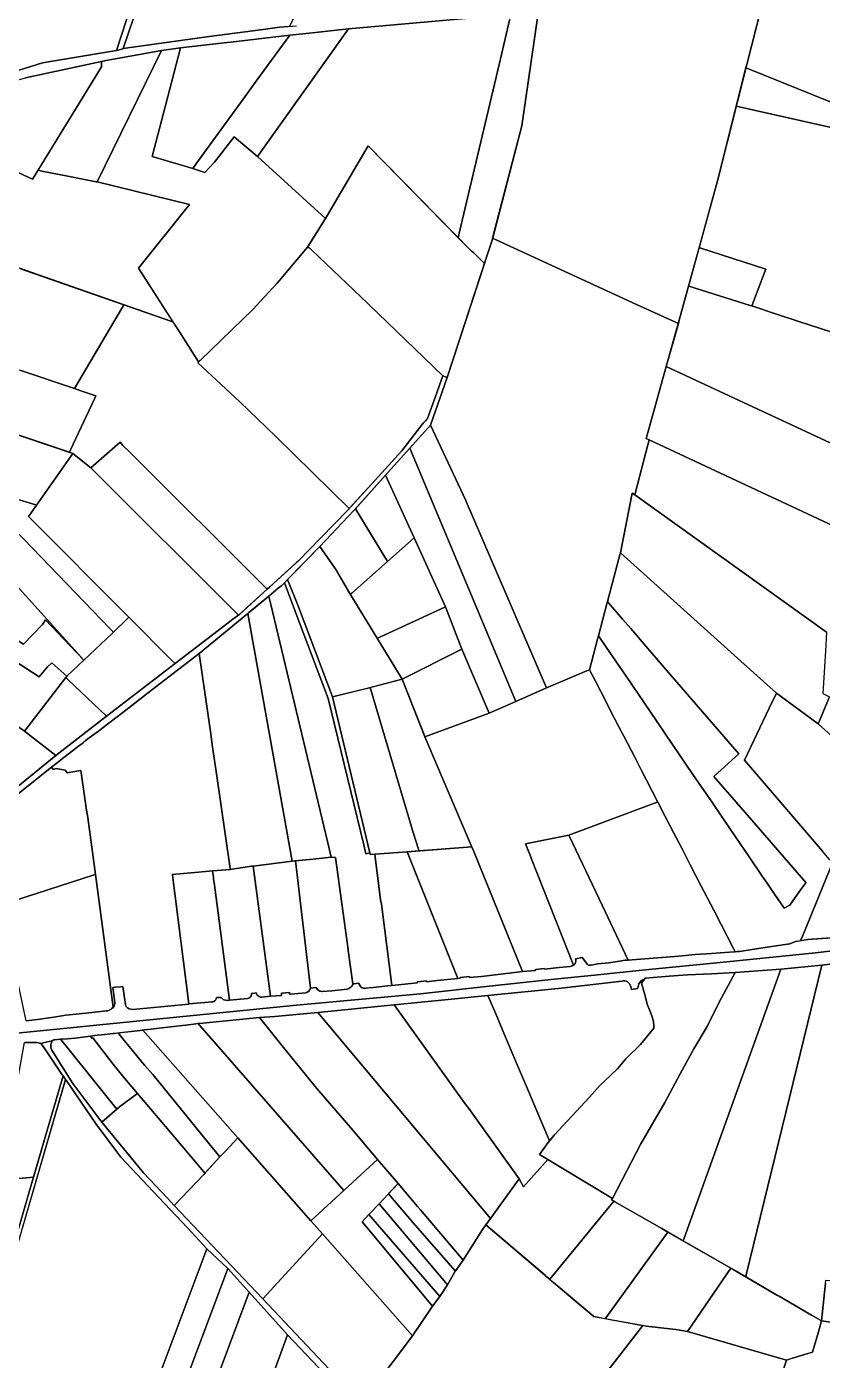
# Model space of a CAD drawing. Header units: metres. Extents: x 3 to 1005126, y 39 to 4383651.
# Drawn here: x 493134 to 493669, y 4370549 to 4371446 of the extents above; entities that cross this region are included whole.
import ezdxf

# ---------------------------------------------------------------- set-up
doc = ezdxf.new("R2010")
doc.units = ezdxf.units.M
doc.header["$MEASUREMENT"] = 0
doc.layers.add('TM_Llucmajor', color=7, linetype='Continuous')

msp = doc.modelspace()

# ---------------------------------------------------------------- linework, layer by layer
at = {"layer": 'TM_Llucmajor', "linetype": 'Continuous', "flags": 128}
for points in [[(493119.1, 4371662.55), (493189.8, 4371675.64), (493189.83, 4371676.13), (493194.3, 4371740.94), (493228.81, 4371748.1), (493236.08, 4371749.6), (493239.06, 4371748.91), (493291.52, 4371728.38), (493272.91, 4371671.76), (493204.85, 4371460.66), (493194.86, 4371429.61), (493145.1, 4371421.39), (493125.85, 4371415.22)], [(493224.67, 4371506.19), (493199.35, 4371430.9), (493199.24, 4371430.88), (493194.86, 4371429.61), (493204.85, 4371460.66)], [(493459.59, 4371453.77), (493350.56, 4371444.15), (493328.55, 4371441.77), (493319.94, 4371440.84), (493311.1, 4371439.88), (493275.4, 4371435.79), (493265.01, 4371434.61), (493237.83, 4371431.5), (493225.02, 4371429.67), (493192.73, 4371423.78), (493187.61, 4371422.84), (493184.72, 4371422.34), (493133.65, 4371411.25)], [(493125.85, 4371415.22), (493145.1, 4371421.39), (493194.86, 4371429.61), (493199.24, 4371430.88), (493199.35, 4371430.9), (493257.04, 4371439.09), (493293.2, 4371443.85), (493304.34, 4371445.32), (493315.65, 4371446.24)], [(493130.23, 4371283.02), (493199.69, 4371258.74), (493198.12, 4371256.1), (493166.5, 4371202.44), (493130.45, 4371214.63)], [(493677.51, 4371164.37), (493563.99, 4371217.37), (493572.79, 4371248.37), (493579.05, 4371271.35), (493579.33, 4371271.28), (493620.34, 4371258.36), (493621.61, 4371257.96), (493637.37, 4371252.75), (493653.07, 4371247.56), (493653.22, 4371247.51), (493681.46, 4371238.35)], [(493118.86, 4370927.23), (493153.97, 4370955.8), (493187.97, 4370982.28), (493234.5, 4371017.92), (493269.74, 4371044.92), (493272.94, 4371047.49), (493277.52, 4371050.85), (493282.16, 4371055.06), (493282.16, 4371055.06), (493295.99, 4371067.57), (493297.84, 4371069.25), (493316.94, 4371086.58), (493331.7, 4371101.8), (493350.33, 4371120.89), (493368.5, 4371140.95), (493386.43, 4371160.52), (493400.81, 4371179.19), (493403.3, 4371181.93), (493403.71, 4371182.38), (493409.9, 4371199.62), (493413.4, 4371209.16), (493414.04, 4371210.91), (493416.84, 4371209.9), (493405.63, 4371177.83), (493391.81, 4371162.41), (493377.27, 4371146.26), (493354.23, 4371120.42), (493331.4, 4371096.35), (493305.74, 4371070.17), (493303.39, 4371068.31), (493297.09, 4371062.93), (493283.73, 4371051.95), (493283.04, 4371051.38), (493250.31, 4371024.42), (493218.36, 4370999.75), (493198.93, 4370984.74), (493184.9, 4370973.9), (493182.77, 4370972.26), (493176.4, 4370967.65), (493173.74, 4370965.59), (493172.54, 4370964.67), (493171.38, 4370963.78), (493169.35, 4370962.21), (493169.23, 4370962.11), (493168.63, 4370961.65), (493166.44, 4370959.96), (493166.06, 4370959.89), (493166.08, 4370959.7), (493159.42, 4370954.56), (493155.08, 4370951.16), (493151.11, 4370947.92), (493092.92, 4370901.58)], [(493671.79, 4371038.72), (493542.94, 4371130.96), (493543.17, 4371131.85), (493551.7, 4371164.73), (493552.54, 4371167.94), (493676.24, 4371110.18)], [(493675.68, 4370883.6), (493655.76, 4370834.96), (493654.7, 4370832.37), (493654.29, 4370831.36), (493650.91, 4370830.85), (493647.1, 4370829.32), (493634.82, 4370827.5), (493613.33, 4370824.2), (493611.68, 4370824.07), (493610.24, 4370823.95), (493609.24, 4370826.1), (493600.85, 4370842.34), (493595.94, 4370851.84), (493587.32, 4370868.53), (493580.16, 4370882.38), (493574.87, 4370892.63), (493572.94, 4370896.37), (493568.97, 4370904.05), (493563.42, 4370914.79), (493558.36, 4370924.58), (493546.92, 4370946.72), (493543.07, 4370954.17), (493535.51, 4370968.8), (493532.31, 4370975), (493526.48, 4370986.28), (493523.85, 4370991.37), (493516.42, 4371005.74), (493512.42, 4371013.49), (493517.89, 4371034.07), (493518.48, 4371036.27), (493523.7, 4371028.62), (493537.02, 4371009.08), (493553.21, 4370985.34), (493568.26, 4370963.27), (493581.98, 4370943.15), (493594.61, 4370924.62), (493601.19, 4370914.98), (493606.83, 4370906.7), (493620.24, 4370887.04), (493628.59, 4370874.8), (493631.91, 4370869.93), (493636.82, 4370862.73), (493642.9, 4370853.81), (493643.31, 4370853.21), (493643.31, 4370853.21), (493647.15, 4370855.15), (493653.89, 4370864.79), (493657.71, 4370870.25), (493657.83, 4370870.43), (493646.07, 4370884.01), (493621.47, 4370912.41), (493596.06, 4370941.76), (493612.79, 4370956.92), (493566.85, 4371010), (493553.11, 4371026.24), (493540.22, 4371041.15), (493534.76, 4371047.47), (493530.78, 4371052.06), (493526.69, 4371056.79), (493524.58, 4371059.24), (493533.2, 4371091.7), (493533.32, 4371092.15), (493558.04, 4371069.89), (493614.24, 4371019.27), (493638.1, 4370997.78), (493633.27, 4370987.62), (493616.67, 4370952.73), (493668.93, 4370891.51)], [(493092.92, 4370901.58), (493151.11, 4370947.92), (493152.28, 4370946.49), (493154.15, 4370947.14), (493160.18, 4370946.01), (493161.58, 4370944.2), (493170.69, 4370945.74), (493170.85, 4370945.77), (493174.63, 4370919.05), (493175.43, 4370914.21), (493180.55, 4370875.84), (493180.3, 4370875.76), (493179.76, 4370875.59), (493117.56, 4370855.5)], [(493134.11, 4370777.52), (493143.4, 4370778.7), (493147.7, 4370779.33), (493152.72, 4370780.07), (493158.01, 4370780.84), (493160.73, 4370781.29), (493174.1, 4370782.58), (493188.1, 4370784.14), (493188.94, 4370784.26), (493189.91, 4370784.59), (493190.81, 4370785.1), (493191.17, 4370785.39), (493191.59, 4370785.78), (493192.36, 4370786.71), (493192.42, 4370786.81), (493192.43, 4370786.79), (493192.52, 4370786.08), (493193.28, 4370787.45), (493193.71, 4370789.16), (493193.61, 4370789.92), (493192.34, 4370800.02), (493193.96, 4370800.24), (493197.43, 4370800.44), (493199.05, 4370800.54), (493200.74, 4370788.6), (493200.79, 4370788.23), (493200.89, 4370788.03), (493201.29, 4370787.18), (493201.34, 4370787.08), (493201.36, 4370787.06), (493201.43, 4370786.99), (493202.14, 4370786.19), (493203.2, 4370785.53), (493205.81, 4370785.24), (493243.43, 4370788.7), (493243.39, 4370789), (493246.1, 4370789.17), (493254, 4370789.83), (493258.76, 4370790.22), (493259.52, 4370790.27), (493259.62, 4370790.29), (493260.25, 4370790.52), (493260.88, 4370790.95), (493261.38, 4370791.52), (493261.72, 4370792.21), (493261.86, 4370792.96), (493261.86, 4370793.2), (493262.25, 4370793.19), (493264.96, 4370793.27), (493265.2, 4370792.97), (493265.64, 4370792.48), (493266.38, 4370791.88), (493266.39, 4370791.8), (493266.83, 4370791.64), (493268.11, 4370791.35), (493269.38, 4370791.24), (493269.41, 4370791.24), (493269.43, 4370791.24), (493270.74, 4370791.37), (493283.02, 4370792.57), (493283.63, 4370792.76), (493284.3, 4370793.18), (493284.83, 4370793.74), (493285.21, 4370794.43), (493285.4, 4370795.19), (493285.41, 4370795.75), (493285.39, 4370795.97), (493287.4, 4370796.18), (493288.52, 4370796.3), (493288.8, 4370795.61), (493289.29, 4370794.87), (493289.94, 4370794.25), (493290.71, 4370793.8), (493291.55, 4370793.53), (493292.1, 4370793.46), (493298.27, 4370794.06), (493305.71, 4370794.64), (493305.68, 4370795.08), (493305.6, 4370796.07), (493310.9, 4370796.48), (493310.96, 4370795.75), (493311.23, 4370795.38), (493311.57, 4370795.42), (493321.89, 4370796.42), (493322.62, 4370796.59), (493323.49, 4370797.13), (493323.99, 4370797.55), (493324.33, 4370798.04), (493324.71, 4370798.44), (493324.96, 4370799.09), (493325.14, 4370799.56), (493328.84, 4370800.03), (493329.26, 4370799.22), (493329.86, 4370798.48), (493330.6, 4370797.88), (493331.46, 4370797.45), (493331.71, 4370797.37), (493332.38, 4370797.21), (493332.97, 4370797.18), (493339.42, 4370797.77), (493349.69, 4370798.71), (493350.51, 4370798.98), (493351.06, 4370799.32), (493351.15, 4370799.38), (493352.07, 4370800.06), (493352.85, 4370800.89), (493353.3, 4370801.54), (493353.48, 4370801.85), (493353.59, 4370802.28), (493354.52, 4370802.41), (493357.32, 4370802.91), (493358.79, 4370800.43), (493359.07, 4370800.19), (493359.8, 4370799.73), (493360.62, 4370799.45), (493361.22, 4370799.37), (493361.49, 4370799.36), (493362.34, 4370799.48), (493364.06, 4370799.65), (493367.09, 4370799.96), (493377.14, 4370800.97), (493384.29, 4370801.69), (493396.75, 4370803.04), (493396.97, 4370803.69), (493403, 4370804.33), (493403.06, 4370803.77), (493410.08, 4370804.52), (493424.05, 4370806), (493425.65, 4370806.13), (493425.6, 4370806.74), (493431.92, 4370807.28), (493431.97, 4370806.73), (493439.87, 4370807.4), (493460.29, 4370809.87), (493467.39, 4370810.61), (493476.09, 4370811.35), (493476.43, 4370812.11), (493482.34, 4370812.75), (493482.38, 4370812.35), (493492.13, 4370813.4), (493497.11, 4370813.8), (493499.43, 4370814.05), (493500.12, 4370814.21), (493500.65, 4370814.38), (493501.02, 4370814.55), (493501.34, 4370814.69), (493501.57, 4370814.8), (493501.77, 4370814.89), (493502.41, 4370815.33), (493502.87, 4370815.9), (493502.93, 4370816.01), (493503.15, 4370816.57), (493503.18, 4370816.66), (493503.33, 4370817.54), (493503.29, 4370818.44), (493503.04, 4370819.3), (493507.46, 4370820.14), (493510.41, 4370816.29), (493510.85, 4370815.7), (493511.43, 4370815.25), (493512.12, 4370814.97), (493512.85, 4370814.89), (493513, 4370814.9), (493513.59, 4370815.01), (493517.77, 4370815.79), (493525.49, 4370816.55), (493532.67, 4370817.63), (493536.4, 4370818.19), (493538.49, 4370818.19), (493546.79, 4370818.88), (493572.43, 4370821), (493583.52, 4370822.06), (493594.41, 4370822.73), (493606.62, 4370823.67), (493610.24, 4370823.95), (493613.33, 4370824.2), (493634.82, 4370827.5), (493647.1, 4370829.32), (493650.91, 4370830.85), (493659.22, 4370832.1), (493711.04, 4370835.86)], [(493688.58, 4370826.15), (493664.29, 4370823.22), (493604.68, 4370817.11), (493547.84, 4370811.59), (493513.68, 4370807.94), (493486.7, 4370805.24), (493443.07, 4370800.51), (493399.02, 4370795.65), (493364.68, 4370792.53), (493315.78, 4370788.08), (493031.36, 4370759.66)], [(493031.36, 4370759.66), (493315.78, 4370788.08), (493399.02, 4370795.65), (493443.07, 4370800.51), (493486.7, 4370805.24), (493513.68, 4370807.94), (493547.84, 4370811.59), (493604.68, 4370817.11), (493664.29, 4370823.22), (493688.58, 4370826.15)], [(493695.55, 4370818.25), (493668.59, 4370814.92), (493641.07, 4370812.16), (493610.37, 4370809.93), (493594.49, 4370809.21), (493578.41, 4370808.49), (493566.12, 4370807.49), (493549.99, 4370806.17), (493549.43, 4370805.45), (493548.83, 4370805.28), (493547.87, 4370804.79), (493547.01, 4370804.14), (493546.29, 4370803.34), (493546.23, 4370803.25), (493545.73, 4370802.42), (493545.35, 4370801.41), (493545.17, 4370800.35), (493544.78, 4370799.3), (493540.73, 4370798.68), (493540.51, 4370799.78), (493540.09, 4370800.96), (493539.48, 4370802.07), (493539.29, 4370802.34), (493538.7, 4370803.06), (493537.96, 4370803.66), (493537.11, 4370804.09), (493536.19, 4370804.33), (493535.63, 4370804.39), (493535.24, 4370804.38), (493534.3, 4370804.23), (493493.59, 4370799.46), (493444.13, 4370794.55), (493417.49, 4370791.92), (493381.26, 4370788.34), (493329.93, 4370783.01), (493301.04, 4370780.54), (493290.76, 4370779.66), (493252.69, 4370776.02), (493250.35, 4370775.81), (493249.67, 4370775.73), (493244.89, 4370775.13), (493223.47, 4370772.48), (493218.03, 4370771.88), (493213.43, 4370771.37), (493210.59, 4370771.05), (493204.71, 4370770.38), (493204.51, 4370770.37), (493193.09, 4370769.05), (493192.5, 4370768.98), (493184.66, 4370768.13), (493181.81, 4370767.87), (493177.27, 4370767.29), (493166.95, 4370765.97), (493161.91, 4370765.53), (493157.17, 4370765.18), (493155.21, 4370765.07), (493153.24, 4370764.79), (493152.75, 4370764.73), (493152.14, 4370764.47), (493151.63, 4370764.04), (493143.49, 4370762.34), (493143.02, 4370762.54), (493142.32, 4370762.78), (493141.09, 4370763.02), (493139.84, 4370763.07), (493139.6, 4370763.05), (493133.25, 4370762.88)], [(493671.13, 4370601.28), (493668.43, 4370575.86), (493661.73, 4370579.78), (493639.85, 4370592.37), (493638.85, 4370593.03), (493617.41, 4370605.53), (493617.67, 4370606.77), (493668.59, 4370814.92), (493695.55, 4370818.25)], [(493355.1, 4370518.46), (493309.55, 4370566.56), (493283.87, 4370595.2), (493269.47, 4370610.99), (493255.5, 4370624.35), (493250.51, 4370629.74), (493242.32, 4370638.57), (493215.77, 4370666.6), (493197.72, 4370685.86), (493194.4, 4370690.28), (493181.06, 4370707.99), (493160.93, 4370737.57), (493160.54, 4370738.14), (493158.85, 4370740.61), (493158.38, 4370741.31), (493146.52, 4370758.66), (493144.33, 4370761.87), (493143.49, 4370762.34), (493151.63, 4370764.04), (493151.63, 4370764.04), (493151.27, 4370763.49), (493151.27, 4370763.48), (493150.88, 4370762.39), (493150.69, 4370761.24), (493150.7, 4370760.08), (493150.91, 4370758.94), (493151.31, 4370757.84), (493165.35, 4370735.44), (493184.96, 4370709.4), (493207.76, 4370681.66), (493212.98, 4370675.32), (493229, 4370658.27), (493233.48, 4370653.5), (493293.07, 4370590.72), (493359.61, 4370520.01)], [(493367.61, 4370531.33), (493393.61, 4370565.74), (493406.98, 4370585.86), (493412.01, 4370592.29), (493417.04, 4370600.1), (493422.07, 4370608.77), (493427.63, 4370616.58), (493440.69, 4370637.28), (493442.93, 4370640.39), (493483.86, 4370605.57), (493488.37, 4370601.73), (493505.91, 4370586.76), (493505.91, 4370586.76), (493515.33, 4370578.73), (493548.11, 4370572.8), (493548.27, 4370572.77), (493480.93, 4370485.79)], [(493642.3, 4370542), (493644.72, 4370549.53), (493645.47, 4370549.74), (493647.21, 4370550.27), (493648.89, 4370550.79), (493653.23, 4370552.12), (493659.13, 4370553.92), (493662.32, 4370554.9), (493666.38, 4370568.45), (493668.43, 4370575.86), (493717.36, 4370568.8), (493733.36, 4370567.23), (493743.74, 4370566.2), (493750.24, 4370565.56), (493748.51, 4370543.18)]]:
    msp.add_lwpolyline(points, dxfattribs=at)
for points in [[(493340.36, 4371505.15), (493310.99, 4371445.86), (493310.95, 4371445.86), (493307.42, 4371445.57), (493304.34, 4371445.32), (493293.2, 4371443.85), (493257.04, 4371439.09), (493199.35, 4371430.9), (493224.67, 4371506.19), (493265.53, 4371505.61), (493335.55, 4371505.18), (493340.36, 4371505.15)], [(493572.17, 4371246.2), (493544.13, 4371259.05), (493450.16, 4371302.13), (493447.43, 4371303.44), (493466.95, 4371379.08), (493477.98, 4371454.84), (493515.9, 4371459.27), (493557.64, 4371464.73), (493561.04, 4371465.17), (493586.21, 4371470.21), (493588.26, 4371470.9), (493593.73, 4371472.87), (493594.87, 4371473.12), (493595.11, 4371473.2), (493628.96, 4371483.83), (493635.04, 4371486.65), (493618.19, 4371420.25), (493598.37, 4371342.17), (493572.79, 4371248.37), (493572.17, 4371246.2)], [(493638, 4371488.03), (493641.99, 4371490.17), (493696.5, 4371466.16), (493703.66, 4371462.33), (493706.18, 4371461.22), (493715.24, 4371457.22), (493722.13, 4371454.18), (493692.9, 4371403.86), (493684.6, 4371390.96), (493619.31, 4371417.36), (493617.61, 4371417.99), (493618.19, 4371420.25), (493635.04, 4371486.65), (493638, 4371488.03)], [(493425.03, 4371306.98), (493424.33, 4371303.77), (493363.74, 4371365.54), (493335.86, 4371317.86), (493335.17, 4371316.69), (493289.59, 4371358.3), (493350.56, 4371444.15), (493459.59, 4371453.77), (493451.91, 4371420.16), (493425.03, 4371306.98)], [(493425.03, 4371306.98), (493451.91, 4371420.16), (493459.59, 4371453.77), (493477.98, 4371454.84), (493466.95, 4371379.08), (493447.29, 4371302.88), (493443.08, 4371290.03), (493441.96, 4371286.59), (493440.71, 4371287.85), (493434.47, 4371294), (493433.13, 4371294.8), (493424.33, 4371303.77), (493425.03, 4371306.98)], [(493246.01, 4371350.38), (493218.66, 4371358.36), (493228.75, 4371396.86), (493237.83, 4371431.5), (493265.01, 4371434.61), (493275.4, 4371435.79), (493311.1, 4371439.88), (493289.1, 4371409.63), (493279.86, 4371396.92), (493248.06, 4371353.21), (493246.01, 4371350.38)], [(493254.11, 4371347.7), (493246.01, 4371350.38), (493248.06, 4371353.21), (493279.86, 4371396.92), (493289.1, 4371409.63), (493311.1, 4371439.88), (493319.94, 4371440.84), (493328.55, 4371441.77), (493350.56, 4371444.15), (493289.59, 4371358.3), (493273.9, 4371371.73), (493260.62, 4371354.7), (493257.3, 4371351.12), (493254.11, 4371347.7)], [(493187.61, 4371422.84), (493192.73, 4371423.78), (493225.02, 4371429.67), (493181.82, 4371341.3), (493181.16, 4371341.43), (493162.03, 4371345.16), (493144.63, 4371348.56), (493142.11, 4371349.3), (493184.72, 4371418.74), (493184.72, 4371422.34), (493187.61, 4371422.84)], [(493250.88, 4371221.41), (493249.95, 4371220.37), (493237.06, 4371240.48), (493209.64, 4371283.27), (493243.79, 4371326.1), (493181.82, 4371341.3), (493225.02, 4371429.67), (493237.83, 4371431.5), (493228.75, 4371396.86), (493218.66, 4371358.36), (493246.01, 4371350.38), (493254.11, 4371347.7), (493257.3, 4371351.12), (493260.62, 4371354.7), (493273.9, 4371371.73), (493289.59, 4371358.3), (493335.17, 4371316.69), (493323.15, 4371297.56), (493302.78, 4371273.3), (493291.51, 4371261.15), (493286.29, 4371255.52), (493250.88, 4371221.41)], [(493184.72, 4371422.34), (493184.72, 4371418.74), (493138.29, 4371343.07), (493112.67, 4371354.97), (493094.61, 4371363.36), (493088.95, 4371366.03), (493118.48, 4371406.86), (493119.62, 4371407.28), (493133.65, 4371411.25), (493184.72, 4371422.34)], [(493619.31, 4371417.36), (493684.6, 4371390.96), (493677.91, 4371379.1), (493676.94, 4371377.38), (493613.01, 4371391.81), (493611.07, 4371392.22), (493617.61, 4371417.99), (493619.31, 4371417.36)], [(493613.01, 4371391.81), (493676.94, 4371377.38), (493689.59, 4371372.59), (493716.34, 4371362.47), (493734.49, 4371355.6), (493712.74, 4371252.72), (493708.09, 4371230.74), (493681.46, 4371238.35), (493653.22, 4371247.51), (493653.07, 4371247.56), (493637.37, 4371252.75), (493621.61, 4371257.96), (493630.11, 4371280.56), (493630.94, 4371282.77), (493586.67, 4371296.96), (493586.09, 4371297.14), (493598.37, 4371342.17), (493611.07, 4371392.22), (493613.01, 4371391.81)], [(493231.17, 4371247.74), (493049.44, 4371311.26), (493047.5, 4371311.94), (493072.13, 4371342.79), (493088.95, 4371366.03), (493094.61, 4371363.36), (493112.67, 4371354.97), (493138.29, 4371343.07), (493142.11, 4371349.3), (493144.63, 4371348.56), (493162.03, 4371345.16), (493181.16, 4371341.43), (493181.82, 4371341.3), (493243.79, 4371326.1), (493209.64, 4371283.27), (493232.65, 4371247.37), (493231.17, 4371247.74)], [(493441.96, 4371286.59), (493416.84, 4371209.9), (493414.04, 4371210.91), (493364, 4371259.22), (493363.62, 4371259.58), (493325.96, 4371295.39), (493324.53, 4371296.75), (493323.15, 4371297.56), (493335.17, 4371316.69), (493335.86, 4371317.86), (493363.74, 4371365.54), (493433.13, 4371294.8), (493434.47, 4371294), (493440.71, 4371287.85), (493441.96, 4371286.59)], [(493543.17, 4371131.85), (493542.94, 4371130.96), (493541.13, 4371132.07), (493533.32, 4371092.15), (493533.2, 4371091.7), (493524.58, 4371059.24), (493524.45, 4371058.77), (493518.48, 4371036.27), (493517.89, 4371034.07), (493512.42, 4371013.49), (493512.24, 4371013.42), (493483.57, 4371001.27), (493429.66, 4371126.51), (493429.37, 4371127.18), (493405.63, 4371177.83), (493416.84, 4371209.9), (493443.08, 4371290.03), (493447.29, 4371302.88), (493447.43, 4371303.44), (493450.16, 4371302.13), (493544.13, 4371259.05), (493572.17, 4371246.2), (493563.99, 4371217.37), (493557, 4371192.13), (493556.31, 4371189.63), (493550.58, 4371168.86), (493552.54, 4371167.94), (493551.7, 4371164.73), (493543.17, 4371131.85)], [(493286.29, 4371255.52), (493291.51, 4371261.15), (493302.78, 4371273.3), (493304.21, 4371275), (493323.15, 4371297.56), (493324.53, 4371296.75), (493325.96, 4371295.39), (493363.62, 4371259.58), (493364, 4371259.22), (493414.04, 4371210.91), (493413.4, 4371209.16), (493409.9, 4371199.62), (493403.71, 4371182.38), (493403.3, 4371181.93), (493402.3, 4371180.83), (493400.81, 4371179.19), (493386.43, 4371160.52), (493368.5, 4371140.95), (493351.11, 4371121.75), (493301.7, 4371170.28), (493277.64, 4371193.51), (493249.33, 4371219.69), (493250.88, 4371221.41), (493286.29, 4371255.52)], [(493579.33, 4371271.28), (493579.05, 4371271.35), (493586.09, 4371297.14), (493586.67, 4371296.96), (493630.94, 4371282.77), (493630.11, 4371280.56), (493621.61, 4371257.96), (493620.34, 4371258.36), (493579.33, 4371271.28)], [(493249.33, 4371219.69), (493277.64, 4371193.51), (493301.7, 4371170.28), (493351.11, 4371121.75), (493350.33, 4371120.89), (493331.7, 4371101.8), (493316.94, 4371086.58), (493315.95, 4371085.68), (493297.84, 4371069.25), (493295.99, 4371067.57), (493203.58, 4371160), (493199.12, 4371164.29), (493197.15, 4371166.43), (493177.44, 4371149.18), (493165.39, 4371158.91), (493163.2, 4371159.65), (493163.94, 4371161.22), (493179.93, 4371195.64), (493180.84, 4371197.61), (493170.71, 4371201.02), (493166.5, 4371202.44), (493198.12, 4371256.1), (493199.69, 4371258.74), (493231.17, 4371247.74), (493232.65, 4371247.37), (493237.06, 4371240.48), (493249.95, 4371220.37), (493249.33, 4371219.69)], [(493163.94, 4371161.22), (493163.2, 4371159.65), (493082.95, 4371186.57), (493078.86, 4371187.89), (493092.79, 4371227.35), (493098.09, 4371225.56), (493130.45, 4371214.63), (493166.5, 4371202.44), (493170.71, 4371201.02), (493180.84, 4371197.61), (493179.93, 4371195.64), (493163.94, 4371161.22)], [(493086.78, 4371140.48), (493065.84, 4371147.22), (492982.47, 4371174.07), (492989.99, 4371216.46), (493082.95, 4371186.57), (493165.39, 4371158.91), (493140.98, 4371124.05), (493139, 4371124.65), (493086.78, 4371140.48)], [(493552.54, 4371167.94), (493550.58, 4371168.86), (493556.31, 4371189.63), (493557, 4371192.13), (493563.99, 4371217.37), (493677.51, 4371164.37), (493679.94, 4371163.56), (493680.43, 4371163.42), (493677.8, 4371130.37), (493677.69, 4371129.01), (493677.48, 4371126.36), (493677.25, 4371123.08), (493676.34, 4371110.13), (493676.24, 4371110.18), (493552.54, 4371167.94)], [(493462.93, 4370992.11), (493391.81, 4371162.41), (493405.63, 4371177.83), (493429.37, 4371127.18), (493429.66, 4371126.51), (493483.57, 4371001.27), (493462.93, 4370992.11)], [(493276.65, 4371050.22), (493177.44, 4371149.18), (493197.15, 4371166.43), (493199.12, 4371164.29), (493203.58, 4371160), (493295.99, 4371067.57), (493277.52, 4371050.85), (493276.65, 4371050.22)], [(493415.67, 4371055.73), (493394.64, 4371102.04), (493375.48, 4371144.25), (493377.27, 4371146.26), (493391.81, 4371162.41), (493462.93, 4370992.11), (493445.14, 4370984.29), (493426.84, 4371027.35), (493415.67, 4371055.73)], [(493120.4, 4371066.92), (493120.12, 4371065.49), (492973.85, 4371112.81), (492978.54, 4371147.11), (492978.99, 4371150.42), (492979.38, 4371153.06), (493029.89, 4371136.61), (493079.65, 4371120.41), (493129.51, 4371104.24), (493132.41, 4371101.21), (493190.38, 4371041.17), (493192.01, 4371039.46), (493192.51, 4371038.52), (493191.79, 4371037.82), (493172.88, 4371019.89), (493121.62, 4371076.86), (493120.4, 4371066.92)], [(493203.15, 4371048.73), (493135.73, 4371116.54), (493137.38, 4371118.89), (493165.39, 4371158.91), (493177.44, 4371149.18), (493276.65, 4371050.22), (493272.94, 4371047.49), (493269.74, 4371044.92), (493234.5, 4371017.92), (493234.09, 4371017.61), (493232.02, 4371019.68), (493203.15, 4371048.73)], [(493394.64, 4371102.04), (493376.91, 4371086.29), (493355.35, 4371121.68), (493375.48, 4371144.25), (493394.64, 4371102.04)], [(493135.73, 4371116.54), (493203.15, 4371048.73), (493192.51, 4371038.52), (493192.01, 4371039.46), (493190.38, 4371041.17), (493132.41, 4371101.21), (493129.51, 4371104.24), (493128.01, 4371104.72), (493116.69, 4371108.4), (493128.68, 4371127.78), (493139, 4371124.65), (493140.98, 4371124.05), (493137.38, 4371118.89), (493135.73, 4371116.54)], [(493542.94, 4371130.96), (493671.79, 4371038.72), (493670.94, 4371025.9), (493669.19, 4370997.44), (493673.78, 4370995.27), (493673.07, 4370993.6), (493670.87, 4370988.39), (493668.08, 4370981.78), (493666.12, 4370977.12), (493638.2, 4370997.7), (493638.1, 4370997.78), (493614.24, 4371019.27), (493558.04, 4371069.89), (493533.32, 4371092.15), (493541.13, 4371132.07), (493542.94, 4371130.96)], [(493354.23, 4371120.42), (493355.35, 4371121.68), (493376.91, 4371086.29), (493352.91, 4371064.99), (493351.83, 4371064.04), (493341.64, 4371081.42), (493331.4, 4371096.35), (493354.23, 4371120.42)], [(493415.67, 4371055.73), (493371.59, 4371035.36), (493369.89, 4371034.67), (493352.11, 4371063.57), (493351.83, 4371064.04), (493352.91, 4371064.99), (493376.91, 4371086.29), (493394.64, 4371102.04), (493415.67, 4371055.73)], [(493386.77, 4371007.24), (493362.96, 4371000.86), (493339.97, 4370995.29), (493316.92, 4371055.81), (493309.67, 4371074.19), (493331.4, 4371096.35), (493341.64, 4371081.42), (493352.11, 4371063.57), (493386.77, 4371007.24)], [(493123.73, 4371027.25), (493114.36, 4371032.22), (493120.46, 4371051.8), (493120.16, 4371064.18), (493120.12, 4371065.49), (493120.4, 4371066.92), (493121.62, 4371076.86), (493172.88, 4371019.89), (493159.44, 4371033.98), (493147.1, 4371046.93), (493145.15, 4371043.89), (493132.24, 4371030.71), (493128.1, 4371033.44), (493123.73, 4371027.25)], [(493368.33, 4370889.61), (493372.19, 4370858.79), (493372.79, 4370855.85), (493379.74, 4370801.23), (493377.14, 4370800.97), (493367.09, 4370799.96), (493362.34, 4370799.48), (493361.49, 4370799.36), (493361.22, 4370799.37), (493360.62, 4370799.45), (493359.8, 4370799.73), (493359.07, 4370800.19), (493358.79, 4370800.43), (493357.32, 4370802.91), (493354.52, 4370802.41), (493353.59, 4370802.28), (493350.43, 4370824.76), (493350.32, 4370825.36), (493341.93, 4370887.26), (493338.93, 4370887.5), (493336.44, 4370897.97), (493297.09, 4371062.93), (493303.39, 4371068.31), (493305.74, 4371070.17), (493307.52, 4371071.99), (493320.26, 4371038.41), (493337.05, 4370994.14), (493349.94, 4370940.82), (493360.83, 4370895.79), (493362.28, 4370889.76), (493364.95, 4370890.53), (493365.25, 4370889.39), (493368.33, 4370889.61)], [(493320.26, 4371038.41), (493307.52, 4371071.99), (493309.67, 4371074.19), (493316.92, 4371055.81), (493339.97, 4370995.29), (493364.95, 4370890.53), (493362.28, 4370889.76), (493360.83, 4370895.79), (493349.94, 4370940.82), (493337.05, 4370994.14), (493320.26, 4371038.41)], [(493312.67, 4370884.86), (493283.04, 4371051.38), (493297.09, 4371062.93), (493336.44, 4370897.97), (493338.93, 4370887.5), (493326.83, 4370886.27), (493314.54, 4370885.05), (493312.67, 4370884.86)], [(493371.59, 4371035.36), (493415.67, 4371055.73), (493426.84, 4371027.35), (493386.77, 4371007.24), (493369.89, 4371034.67), (493371.59, 4371035.36)], [(493653.89, 4370864.79), (493647.15, 4370855.15), (493643.31, 4370853.21), (493642.9, 4370853.81), (493636.82, 4370862.73), (493631.91, 4370869.93), (493628.59, 4370874.8), (493620.24, 4370887.04), (493606.83, 4370906.7), (493601.19, 4370914.98), (493594.61, 4370924.62), (493581.98, 4370943.15), (493568.26, 4370963.27), (493553.21, 4370985.34), (493537.02, 4371009.08), (493523.7, 4371028.62), (493518.48, 4371036.27), (493524.45, 4371058.77), (493524.58, 4371059.24), (493526.69, 4371056.79), (493530.78, 4371052.06), (493534.76, 4371047.47), (493540.22, 4371041.15), (493553.11, 4371026.24), (493566.85, 4371010), (493612.79, 4370956.92), (493596.06, 4370941.76), (493621.47, 4370912.41), (493646.07, 4370884.01), (493657.83, 4370870.43), (493657.71, 4370870.25), (493653.89, 4370864.79)], [(493148.47, 4371015.37), (493142.92, 4371008.68), (493121, 4371022.88), (493123.73, 4371027.25), (493128.1, 4371033.44), (493132.24, 4371030.71), (493145.15, 4371043.89), (493147.1, 4371046.93), (493159.44, 4371033.98), (493172.88, 4371019.89), (493161.37, 4371009.2), (493151.24, 4371018.01), (493148.47, 4371015.37)], [(493234.09, 4371017.61), (493187.97, 4370982.28), (493162.1, 4371006.99), (493160.66, 4371008.28), (493161.37, 4371009.2), (493172.88, 4371019.89), (493191.79, 4371037.82), (493203.15, 4371048.73), (493232.02, 4371019.68), (493234.09, 4371017.61)], [(493283.04, 4371051.38), (493312.67, 4370884.86), (493286.6, 4370881.56), (493285.59, 4370881.46), (493285.5, 4370881.45), (493271.19, 4370879.33), (493271.1, 4370879.98), (493261.71, 4370945.19), (493259.13, 4370963.07), (493258.08, 4370970.35), (493258.06, 4370970.51), (493250.31, 4371024.42), (493283.04, 4371051.38)], [(493097.46, 4370998.18), (493111.65, 4371026.6), (493114.2, 4371031.71), (493114.36, 4371032.22), (493123.73, 4371027.25), (493121, 4371022.88), (493142.92, 4371008.68), (493148.47, 4371015.37), (493151.24, 4371018.01), (493161.37, 4371009.2), (493132.91, 4370972.09), (493125.24, 4370977.9), (493097.46, 4370998.18)], [(493401.94, 4370968.45), (493386.77, 4371007.24), (493426.84, 4371027.35), (493445.14, 4370984.29), (493401.94, 4370968.45)], [(493192.42, 4370786.81), (493180.55, 4370875.84), (493175.43, 4370914.21), (493174.63, 4370919.05), (493170.85, 4370945.77), (493170.69, 4370945.74), (493161.58, 4370944.2), (493160.18, 4370946.01), (493154.15, 4370947.14), (493152.28, 4370946.49), (493151.11, 4370947.92), (493155.08, 4370951.16), (493159.42, 4370954.56), (493166.08, 4370959.7), (493166.06, 4370959.89), (493166.44, 4370959.96), (493168.63, 4370961.65), (493169.23, 4370962.11), (493169.35, 4370962.21), (493171.38, 4370963.78), (493172.54, 4370964.67), (493173.74, 4370965.59), (493176.4, 4370967.65), (493182.77, 4370972.26), (493184.9, 4370973.9), (493198.93, 4370984.74), (493218.36, 4370999.75), (493250.31, 4371024.42), (493258.06, 4370970.51), (493258.08, 4370970.35), (493259.13, 4370963.07), (493261.71, 4370945.19), (493271.1, 4370879.98), (493271.19, 4370879.33), (493262.47, 4370878.56), (493259.26, 4370878.27), (493249.75, 4370877.43), (493232.21, 4370875.87), (493232.28, 4370875.34), (493243.39, 4370789), (493243.43, 4370788.7), (493205.81, 4370785.24), (493203.2, 4370785.53), (493202.14, 4370786.19), (493201.43, 4370786.99), (493201.36, 4370787.06), (493201.34, 4370787.08), (493201.29, 4370787.18), (493200.89, 4370788.03), (493200.79, 4370788.23), (493200.74, 4370788.6), (493199.05, 4370800.54), (493197.43, 4370800.44), (493193.96, 4370800.24), (493192.34, 4370800.02), (493193.61, 4370789.92), (493193.71, 4370789.16), (493193.28, 4370787.45), (493192.52, 4370786.08), (493192.43, 4370786.79), (493192.42, 4370786.81)], [(493153.97, 4370955.8), (493132.91, 4370972.09), (493160.66, 4371008.28), (493162.1, 4371006.99), (493187.97, 4370982.28), (493153.97, 4370955.8)], [(493512.24, 4371013.42), (493512.42, 4371013.49), (493516.42, 4371005.74), (493523.85, 4370991.37), (493526.48, 4370986.28), (493532.31, 4370975), (493535.51, 4370968.8), (493543.07, 4370954.17), (493546.92, 4370946.72), (493558.36, 4370924.58), (493557.96, 4370924.44), (493498.57, 4370902.2), (493469.61, 4370896.48), (493472.62, 4370888.85), (493473.42, 4370886.83), (493501.77, 4370814.89), (493501.57, 4370814.8), (493501.34, 4370814.69), (493501.02, 4370814.55), (493500.65, 4370814.38), (493500.12, 4370814.21), (493499.43, 4370814.05), (493497.11, 4370813.8), (493492.13, 4370813.4), (493482.38, 4370812.35), (493482.34, 4370812.75), (493476.43, 4370812.11), (493476.09, 4370811.35), (493467.39, 4370810.61), (493434.73, 4370891.22), (493433.11, 4370895.34), (493403.21, 4370965.19), (493401.94, 4370968.45), (493445.14, 4370984.29), (493462.93, 4370992.11), (493483.57, 4371001.27), (493512.24, 4371013.42)], [(493361.61, 4371000.54), (493362.96, 4371000.86), (493365.1, 4371001.44), (493394.06, 4370904.07), (493397.72, 4370892.99), (493398.07, 4370891.76), (493389.98, 4370891.14), (493368.33, 4370889.61), (493365.25, 4370889.39), (493364.95, 4370890.53), (493339.97, 4370995.29), (493361.61, 4371000.54)], [(493394.06, 4370904.07), (493365.1, 4371001.44), (493386.77, 4371007.24), (493403.21, 4370965.19), (493433.11, 4370895.34), (493433.46, 4370894.46), (493398.07, 4370891.76), (493397.72, 4370892.99), (493394.06, 4370904.07)], [(493125.24, 4370977.9), (493132.91, 4370972.09), (493153.97, 4370955.8), (493118.86, 4370927.23), (493069.76, 4370943.79), (493067.36, 4370944.65), (493080.8, 4370969.15), (493081.96, 4370971.26), (493097.46, 4370998.18), (493125.24, 4370977.9)], [(493633.27, 4370987.62), (493638.1, 4370997.78), (493638.2, 4370997.7), (493666.12, 4370977.12), (493677.32, 4370966.98), (493682.03, 4370905.09), (493675.68, 4370883.6), (493673.65, 4370885.98), (493668.93, 4370891.51), (493616.67, 4370952.73), (493633.27, 4370987.62)], [(493682.03, 4370905.09), (493677.32, 4370966.98), (493666.12, 4370977.12), (493668.08, 4370981.78), (493670.87, 4370988.39), (493673.07, 4370993.6), (493673.78, 4370995.27), (493679.68, 4370992.47), (493681.6, 4370991.56), (493682.44, 4370991.16), (493687.78, 4370988.8), (493695.18, 4370985.33), (493738.4, 4370965.56), (493719.57, 4370879.49), (493711.04, 4370835.86), (493661.93, 4370832.3), (493659.22, 4370832.1), (493657.85, 4370831.9), (493654.29, 4370831.36), (493654.7, 4370832.37), (493655.76, 4370834.96), (493675.68, 4370883.6), (493682.03, 4370905.09)], [(493610.24, 4370823.95), (493606.62, 4370823.67), (493594.41, 4370822.73), (493583.52, 4370822.06), (493572.43, 4370821), (493546.79, 4370818.88), (493538.49, 4370818.19), (493520.9, 4370855.18), (493501.03, 4370897.04), (493498.57, 4370902.2), (493557.96, 4370924.44), (493558.36, 4370924.58), (493563.42, 4370914.79), (493568.97, 4370904.05), (493572.94, 4370896.37), (493574.87, 4370892.63), (493580.16, 4370882.38), (493587.32, 4370868.53), (493595.94, 4370851.84), (493600.85, 4370842.34), (493609.24, 4370826.1), (493610.24, 4370823.95)], [(493501.77, 4370814.89), (493473.42, 4370886.83), (493472.62, 4370888.85), (493469.61, 4370896.48), (493498.57, 4370902.2), (493501.03, 4370897.04), (493520.9, 4370855.18), (493538.49, 4370818.19), (493536.4, 4370818.19), (493532.67, 4370817.63), (493525.49, 4370816.55), (493517.77, 4370815.79), (493513.59, 4370815.01), (493513, 4370814.9), (493512.85, 4370814.89), (493512.12, 4370814.97), (493511.43, 4370815.25), (493510.85, 4370815.7), (493510.41, 4370816.29), (493507.46, 4370820.14), (493503.04, 4370819.3), (493503.29, 4370818.44), (493503.33, 4370817.54), (493503.18, 4370816.66), (493503.15, 4370816.57), (493502.93, 4370816.01), (493502.87, 4370815.9), (493502.41, 4370815.33), (493501.77, 4370814.89)], [(493389.98, 4370891.14), (493424.05, 4370806), (493410.08, 4370804.52), (493403.06, 4370803.77), (493403, 4370804.33), (493396.97, 4370803.69), (493396.75, 4370803.04), (493384.29, 4370801.69), (493379.74, 4370801.23), (493372.79, 4370855.85), (493372.19, 4370858.79), (493368.33, 4370889.61), (493389.98, 4370891.14)], [(493433.46, 4370894.46), (493434.73, 4370891.22), (493467.39, 4370810.61), (493460.29, 4370809.87), (493439.87, 4370807.4), (493431.97, 4370806.73), (493431.92, 4370807.28), (493425.6, 4370806.74), (493425.65, 4370806.13), (493424.05, 4370806), (493389.98, 4370891.14), (493433.46, 4370894.46)], [(493312.67, 4370884.86), (493314.54, 4370885.05), (493314.9, 4370885.08), (493325.14, 4370799.56), (493324.96, 4370799.09), (493324.71, 4370798.44), (493324.33, 4370798.04), (493323.99, 4370797.55), (493323.49, 4370797.13), (493322.62, 4370796.59), (493321.89, 4370796.42), (493311.57, 4370795.42), (493311.23, 4370795.38), (493310.96, 4370795.75), (493310.9, 4370796.48), (493305.6, 4370796.07), (493305.68, 4370795.08), (493305.71, 4370794.64), (493298.27, 4370794.06), (493286.6, 4370881.56), (493312.67, 4370884.86)], [(493338.93, 4370887.5), (493341.93, 4370887.26), (493350.32, 4370825.36), (493350.43, 4370824.76), (493353.59, 4370802.28), (493353.48, 4370801.85), (493353.3, 4370801.54), (493352.85, 4370800.89), (493352.07, 4370800.06), (493351.15, 4370799.38), (493351.06, 4370799.32), (493350.51, 4370798.98), (493349.69, 4370798.71), (493339.42, 4370797.77), (493332.97, 4370797.18), (493332.38, 4370797.21), (493331.71, 4370797.37), (493331.46, 4370797.45), (493330.6, 4370797.88), (493329.86, 4370798.48), (493329.26, 4370799.22), (493328.84, 4370800.03), (493325.14, 4370799.56), (493314.9, 4370885.08), (493326.83, 4370886.27), (493338.93, 4370887.5)], [(493192.42, 4370786.81), (493192.36, 4370786.71), (493191.59, 4370785.78), (493191.17, 4370785.39), (493190.81, 4370785.1), (493189.91, 4370784.59), (493188.94, 4370784.26), (493188.1, 4370784.14), (493174.1, 4370782.58), (493160.73, 4370781.29), (493158.01, 4370780.84), (493152.72, 4370780.07), (493147.7, 4370779.33), (493143.4, 4370778.7), (493134.11, 4370777.52), (493117.56, 4370855.5), (493179.76, 4370875.59), (493180.3, 4370875.76), (493180.55, 4370875.84), (493192.42, 4370786.81)], [(493243.39, 4370789), (493232.28, 4370875.34), (493232.21, 4370875.87), (493249.75, 4370877.43), (493259.26, 4370878.27), (493259.84, 4370873.88), (493259.87, 4370873.63), (493260.25, 4370870.81), (493260.28, 4370870.56), (493270.74, 4370791.37), (493269.43, 4370791.24), (493269.41, 4370791.24), (493269.38, 4370791.24), (493268.11, 4370791.35), (493266.83, 4370791.64), (493266.39, 4370791.8), (493266.38, 4370791.88), (493265.64, 4370792.48), (493265.2, 4370792.97), (493264.96, 4370793.27), (493262.25, 4370793.19), (493261.86, 4370793.2), (493261.86, 4370792.96), (493261.72, 4370792.21), (493261.38, 4370791.52), (493260.88, 4370790.95), (493260.25, 4370790.52), (493259.62, 4370790.29), (493259.52, 4370790.27), (493258.76, 4370790.22), (493254, 4370789.83), (493246.1, 4370789.17), (493243.39, 4370789)], [(493259.84, 4370873.88), (493259.26, 4370878.27), (493262.47, 4370878.56), (493271.19, 4370879.33), (493285.5, 4370881.45), (493285.59, 4370881.46), (493286.6, 4370881.56), (493298.27, 4370794.06), (493292.1, 4370793.46), (493291.55, 4370793.53), (493290.71, 4370793.8), (493289.94, 4370794.25), (493289.29, 4370794.87), (493288.8, 4370795.61), (493288.52, 4370796.3), (493287.4, 4370796.18), (493285.39, 4370795.97), (493285.41, 4370795.75), (493285.4, 4370795.19), (493285.21, 4370794.43), (493284.83, 4370793.74), (493284.3, 4370793.18), (493283.63, 4370792.76), (493283.02, 4370792.57), (493270.74, 4370791.37), (493260.28, 4370870.56), (493260.25, 4370870.81), (493259.87, 4370873.63), (493259.84, 4370873.88)], [(493527.93, 4370658.14), (493547.03, 4370694.91), (493563.1, 4370722.68), (493573.5, 4370741.84), (493582.62, 4370758.66), (493591.52, 4370773.67), (493599.64, 4370790.08), (493610.37, 4370809.93), (493641.07, 4370812.16), (493575.99, 4370631.42), (493575.36, 4370629.69), (493574.08, 4370630.43), (493561.01, 4370637.9), (493529.58, 4370655.92), (493527.26, 4370657.33), (493527.93, 4370658.14)], [(493617.67, 4370606.77), (493617.41, 4370605.53), (493609.01, 4370610.43), (493596.99, 4370617.31), (493575.36, 4370629.69), (493575.99, 4370631.42), (493641.07, 4370812.16), (493668.59, 4370814.92), (493617.67, 4370606.77)], [(493549.43, 4370805.45), (493548.13, 4370803.79), (493547.39, 4370802.85), (493550.02, 4370793.36), (493551.27, 4370788.83), (493553.28, 4370783.81), (493554.47, 4370780.86), (493555.42, 4370777.02), (493555.67, 4370774.13), (493555.81, 4370772.51), (493546.75, 4370761.68), (493536.94, 4370752), (493531.41, 4370745.34), (493522.49, 4370737.05), (493519.37, 4370734.15), (493512.56, 4370726.23), (493488.67, 4370700.72), (493486.01, 4370697.27), (493485.65, 4370696.81), (493481.19, 4370707.34), (493471.45, 4370730.34), (493462.85, 4370750.65), (493455.02, 4370769.12), (493449.47, 4370782.24), (493444.13, 4370794.55), (493493.59, 4370799.46), (493534.3, 4370804.23), (493535.24, 4370804.38), (493535.63, 4370804.39), (493536.19, 4370804.33), (493537.11, 4370804.09), (493537.96, 4370803.66), (493538.7, 4370803.06), (493539.29, 4370802.34), (493539.48, 4370802.07), (493540.09, 4370800.96), (493540.51, 4370799.78), (493540.73, 4370798.68), (493544.78, 4370799.3), (493545.17, 4370800.35), (493545.35, 4370801.41), (493545.73, 4370802.42), (493546.23, 4370803.25), (493546.29, 4370803.34), (493547.01, 4370804.14), (493547.87, 4370804.79), (493548.83, 4370805.28), (493549.43, 4370805.45)], [(493478.92, 4370687.66), (493484.83, 4370695.75), (493488.67, 4370700.72), (493512.56, 4370726.23), (493519.37, 4370734.15), (493522.49, 4370737.05), (493531.41, 4370745.34), (493536.94, 4370752), (493546.75, 4370761.68), (493555.81, 4370772.51), (493555.67, 4370774.13), (493555.42, 4370777.02), (493554.47, 4370780.86), (493553.28, 4370783.81), (493551.27, 4370788.83), (493550.02, 4370793.36), (493547.39, 4370802.85), (493548.13, 4370803.79), (493549.99, 4370806.17), (493566.12, 4370807.49), (493578.41, 4370808.49), (493594.49, 4370809.21), (493610.37, 4370809.93), (493599.64, 4370790.08), (493591.52, 4370773.67), (493582.62, 4370758.66), (493573.5, 4370741.84), (493563.1, 4370722.68), (493547.03, 4370694.91), (493527.93, 4370658.14), (493478.92, 4370687.66)], [(493444.13, 4370794.55), (493449.47, 4370782.24), (493455.02, 4370769.12), (493462.85, 4370750.65), (493471.45, 4370730.34), (493481.19, 4370707.34), (493485.65, 4370696.81), (493484.83, 4370695.75), (493478.92, 4370687.66), (493484.45, 4370684.33), (493468.24, 4370665.87), (493465.28, 4370671.32), (493431.34, 4370718.6), (493429.03, 4370721.82), (493383.14, 4370785.71), (493381.26, 4370788.34), (493417.49, 4370791.92), (493444.13, 4370794.55)], [(493381.26, 4370788.34), (493429.03, 4370721.82), (493431.34, 4370718.6), (493465.28, 4370671.32), (493446.07, 4370644.75), (493329.93, 4370783.01), (493381.26, 4370788.34)], [(493347.38, 4370663.45), (493325.37, 4370643.15), (493276.29, 4370698.97), (493212.44, 4370771.25), (493213.43, 4370771.37), (493218.03, 4370771.88), (493223.47, 4370772.48), (493244.89, 4370775.13), (493249.67, 4370775.73), (493250.59, 4370774.67), (493255.47, 4370769.07), (493347.38, 4370663.45)], [(493252.69, 4370776.02), (493290.76, 4370779.66), (493307, 4370759.64), (493330.29, 4370731.02), (493330.71, 4370730.52), (493352.07, 4370705.54), (493370.12, 4370684.43), (493347.7, 4370663.74), (493347.38, 4370663.45), (493255.47, 4370769.07), (493250.59, 4370774.67), (493249.67, 4370775.73), (493250.35, 4370775.81), (493252.69, 4370776.02)], [(493329.93, 4370783.01), (493446.07, 4370644.75), (493440.69, 4370637.28), (493427.63, 4370616.58), (493398.94, 4370650.45), (493397, 4370652.74), (493383.86, 4370668.23), (493370.12, 4370684.43), (493352.07, 4370705.54), (493330.71, 4370730.52), (493330.29, 4370731.02), (493307, 4370759.64), (493290.76, 4370779.66), (493301.04, 4370780.54), (493329.93, 4370783.01)], [(493191.6, 4370749.58), (493198.84, 4370740.62), (493208.9, 4370728.72), (493208.23, 4370728.22), (493196.79, 4370719.66), (493194.93, 4370718.05), (493157.29, 4370765.03), (493157.17, 4370765.18), (493161.91, 4370765.53), (493166.95, 4370765.97), (493177.27, 4370767.29), (493178.53, 4370765.73), (493178.61, 4370765.87), (493178.76, 4370766.06), (493191.6, 4370749.58)], [(493191.6, 4370749.58), (493178.76, 4370766.06), (493178.61, 4370765.87), (493178.53, 4370765.73), (493177.27, 4370767.29), (493181.81, 4370767.87), (493184.66, 4370768.13), (493192.5, 4370768.98), (493193.09, 4370769.05), (493195.86, 4370769.37), (493199.99, 4370764.31), (493205.43, 4370757.66), (493212.25, 4370749.31), (493213.75, 4370747.59), (493219.08, 4370741.44), (493220.19, 4370740.08), (493241.49, 4370713.96), (493257.01, 4370694.92), (493264.27, 4370686.02), (493254.2, 4370675.16), (493253.46, 4370676.03), (493239.94, 4370692.02), (493231.42, 4370702.1), (493208.9, 4370728.72), (493198.84, 4370740.62), (493191.6, 4370749.58)], [(493276.29, 4370698.97), (493268.17, 4370690.22), (493264.27, 4370686.02), (493257.01, 4370694.92), (493241.49, 4370713.96), (493220.19, 4370740.08), (493219.08, 4370741.44), (493213.75, 4370747.59), (493212.25, 4370749.31), (493205.43, 4370757.66), (493199.99, 4370764.31), (493195.86, 4370769.37), (493204.51, 4370770.37), (493204.71, 4370770.38), (493210.59, 4370771.05), (493212.44, 4370771.25), (493276.29, 4370698.97)], [(493131.69, 4370671.87), (493115.99, 4370670.77), (493116.2, 4370671.93), (493129.64, 4370744.36), (493133.07, 4370762.87), (493133.25, 4370762.88), (493139.6, 4370763.05), (493139.84, 4370763.07), (493141.09, 4370763.02), (493142.32, 4370762.78), (493143.02, 4370762.54), (493143.49, 4370762.34), (493144.33, 4370761.87), (493146.52, 4370758.66), (493158.38, 4370741.31), (493158.85, 4370740.61), (493149.52, 4370708.56), (493138.99, 4370672.38), (493131.69, 4370671.87)], [(493184.96, 4370709.4), (493165.35, 4370735.44), (493151.31, 4370757.84), (493150.91, 4370758.94), (493150.7, 4370760.08), (493150.69, 4370761.24), (493150.88, 4370762.39), (493151.27, 4370763.48), (493151.27, 4370763.49), (493151.63, 4370764.04), (493152.14, 4370764.47), (493152.75, 4370764.73), (493153.24, 4370764.79), (493155.21, 4370765.07), (493157.17, 4370765.18), (493157.29, 4370765.03), (493194.93, 4370718.05), (493184.96, 4370709.4)], [(493110.41, 4370574.2), (493113.48, 4370584.77), (493117.39, 4370598.19), (493119.74, 4370606.25), (493124.36, 4370622.13), (493138.82, 4370671.79), (493149.52, 4370708.56), (493158.85, 4370740.61), (493160.54, 4370738.14), (493126.67, 4370621.79), (493112.62, 4370573.53), (493101.97, 4370536.94), (493099.75, 4370537.61), (493100.04, 4370538.6), (493101.76, 4370544.5), (493105.12, 4370556.03), (493110.41, 4370574.2)], [(493101.97, 4370536.94), (493160.54, 4370738.14), (493160.93, 4370737.57), (493181.06, 4370707.99), (493194.4, 4370690.28), (493197.72, 4370685.86), (493215.77, 4370666.6), (493242.32, 4370638.57), (493250.51, 4370629.74), (493255.5, 4370624.35), (493221.95, 4370534.77), (493205.54, 4370490.58), (493185.23, 4370435.07), (493126.32, 4370465.62), (493123.24, 4370457.39), (493122.09, 4370454.31), (493104.34, 4370460.58), (493083.88, 4370467.82), (493084.57, 4370470.46), (493101.97, 4370536.94)], [(493208.23, 4370728.22), (493208.9, 4370728.72), (493231.42, 4370702.1), (493239.94, 4370692.02), (493253.46, 4370676.03), (493254.2, 4370675.16), (493253.32, 4370674.21), (493233.48, 4370653.5), (493229, 4370658.27), (493212.98, 4370675.32), (493207.76, 4370681.66), (493184.96, 4370709.4), (493196.79, 4370719.66), (493208.23, 4370728.22)], [(493293.07, 4370590.72), (493233.48, 4370653.5), (493253.32, 4370674.21), (493264.27, 4370686.02), (493268.17, 4370690.22), (493276.29, 4370698.97), (493325.37, 4370643.15), (493333.04, 4370634.42), (493293.07, 4370590.72)], [(493333.04, 4370634.42), (493325.37, 4370643.15), (493347.7, 4370663.74), (493370.12, 4370684.43), (493383.86, 4370668.23), (493376.98, 4370660.88), (493371.12, 4370654.61), (493364.33, 4370647.34), (493359.75, 4370642.46), (493406.98, 4370585.86), (493393.61, 4370565.74), (493333.04, 4370634.42)], [(493484.45, 4370684.33), (493527.93, 4370658.14), (493527.26, 4370657.33), (493528.88, 4370656.34), (493485.91, 4370603.83), (493483.86, 4370605.57), (493482.75, 4370606.51), (493442.93, 4370640.39), (493446.07, 4370644.75), (493465.28, 4370671.32), (493468.24, 4370665.87), (493484.45, 4370684.33)], [(493131.69, 4370671.87), (493138.99, 4370672.38), (493138.82, 4370671.79), (493124.37, 4370622.17), (493064.02, 4370631.05), (493052.11, 4370632.8), (493052.24, 4370633.52), (493053.99, 4370643.43), (493054.4, 4370645.24), (493058.46, 4370666.76), (493065.18, 4370667.23), (493115.99, 4370670.77), (493131.69, 4370671.87)], [(493377.77, 4370661.72), (493383.86, 4370668.23), (493397, 4370652.74), (493398.94, 4370650.45), (493427.63, 4370616.58), (493422.79, 4370609.77), (493422.47, 4370609.33), (493395.49, 4370640.28), (493377.39, 4370661.32), (493377.77, 4370661.72)], [(493422.47, 4370609.33), (493422.07, 4370608.77), (493417.04, 4370600.1), (493371.12, 4370654.61), (493376.98, 4370660.88), (493377.39, 4370661.32), (493395.49, 4370640.28), (493422.47, 4370609.33)], [(493412.01, 4370592.29), (493364.33, 4370647.34), (493371.12, 4370654.61), (493417.04, 4370600.1), (493412.01, 4370592.29)], [(493528.88, 4370656.34), (493529.58, 4370655.92), (493561.01, 4370637.9), (493565.15, 4370635.53), (493523.09, 4370577.32), (493515.33, 4370578.73), (493488.37, 4370601.73), (493485.91, 4370603.83), (493528.88, 4370656.34)], [(493406.98, 4370585.86), (493359.75, 4370642.46), (493364.33, 4370647.34), (493412.01, 4370592.29), (493406.98, 4370585.86)], [(493359.61, 4370520.01), (493293.07, 4370590.72), (493333.04, 4370634.42), (493393.61, 4370565.74), (493367.61, 4370531.33), (493366.21, 4370529.47), (493363.08, 4370525.3), (493361.66, 4370523.14), (493359.61, 4370520.01)], [(493578.41, 4370568.7), (493570.43, 4370570.01), (493550.55, 4370572.36), (493523.09, 4370577.32), (493565.15, 4370635.53), (493574.08, 4370630.43), (493596.99, 4370617.31), (493607.44, 4370611.33), (493578.41, 4370568.7)], [(493238.5, 4370527.97), (493221.95, 4370534.77), (493255.5, 4370624.35), (493269.47, 4370610.99), (493238.5, 4370527.97)], [(493256.09, 4370520.74), (493238.5, 4370527.97), (493269.47, 4370610.99), (493283.87, 4370595.2), (493256.09, 4370520.74)], [(493578.41, 4370568.7), (493607.44, 4370611.33), (493609.01, 4370610.43), (493638.85, 4370593.03), (493639.85, 4370592.37), (493661.73, 4370579.78), (493668.43, 4370575.86), (493666.38, 4370568.45), (493662.32, 4370554.9), (493659.13, 4370553.92), (493653.23, 4370552.12), (493648.89, 4370550.79), (493645.47, 4370549.74), (493644.72, 4370549.53), (493578.41, 4370568.7)], [(493287.61, 4370506.29), (493256.09, 4370520.74), (493283.87, 4370595.2), (493309.55, 4370566.56), (493287.61, 4370506.29)], [(493750.24, 4370565.56), (493743.74, 4370566.2), (493733.36, 4370567.23), (493717.36, 4370568.8), (493668.43, 4370575.86), (493671.13, 4370601.28), (493671.27, 4370603.33), (493683.76, 4370602.16), (493713.61, 4370599.3), (493714.98, 4370599.24), (493752.62, 4370595.96), (493750.24, 4370565.56)], [(493644.72, 4370549.53), (493642.3, 4370542), (493637.75, 4370528.24), (493637.78, 4370528.23), (493641.05, 4370527.25), (493648.49, 4370525.03), (493664.42, 4370520.24), (493659.3, 4370504.59), (493635, 4370507.52), (493582.59, 4370514.64), (493567.04, 4370516.96), (493515.34, 4370523.12), (493484.86, 4370485.49), (493480.93, 4370485.79), (493548.27, 4370572.77), (493550.55, 4370572.36), (493551, 4370572.3), (493552.41, 4370572.14), (493570.43, 4370570.01), (493578.41, 4370568.7), (493644.72, 4370549.53)], [(493333.15, 4370484.25), (493287.61, 4370506.29), (493309.55, 4370566.56), (493355.1, 4370518.46), (493333.15, 4370484.25)]]:
    msp.add_lwpolyline(points, close=True, dxfattribs=at)

doc.saveas('drawing.dxf')
